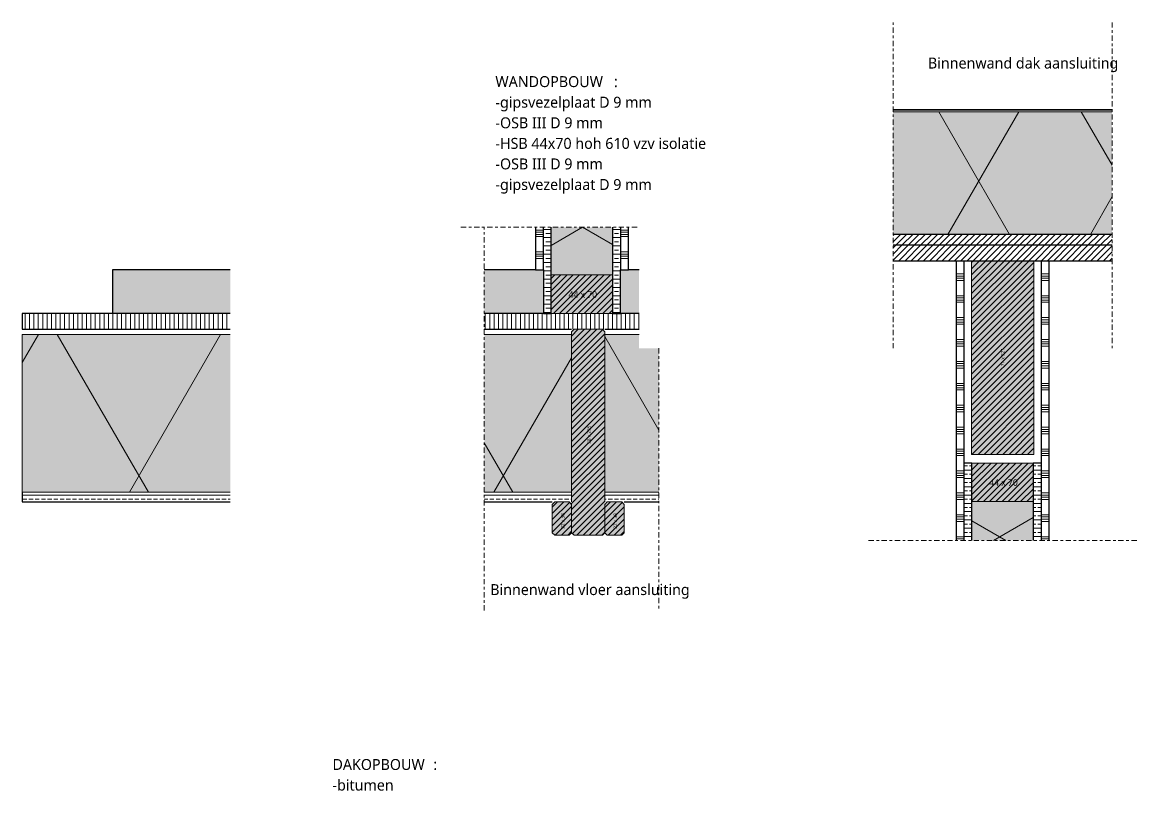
# Model space of a CAD drawing. Header units: millimetres. Extents: x 2927 to 18500, y -7154 to 6447.
# Drawn here: x 4392 to 5663, y -4497 to -3620 of the extents above; entities that cross this region are included whole.
import ezdxf

# ---------------------------------------------------------------- set-up
doc = ezdxf.new("R2010")
doc.units = ezdxf.units.MM
doc.linetypes.add('MV_center', pattern=[15, 6, -3, 3, -3])
for name, color, linetype, lineweight in [('A-ANNO-NOTE', 131, 'Continuous', 18), ('A-DETL', 90, 'Continuous', 13), ('A-DETL-GENF', 92, 'Continuous', 18), ('A-DETL-MEDM', 33, 'Continuous', 18), ('G-ANNO-TEXT', 231, 'Continuous', 13)]:
    doc.layers.add(name, color=color, linetype=linetype, lineweight=lineweight)
doc.styles.add('Segoe UI', font='segoeui.ttf', dxfattribs={"height": 7.5})
doc.styles.add('Segoe UI_1', font='segoeui.ttf', dxfattribs={"height": 4})
doc.styles.add('Segoe UI_3', font='segoeui.ttf', dxfattribs={"height": 12.5})
doc.styles.add('Segoe UI_B', font='segoeui.ttf', dxfattribs={"height": 12.5})
pattern_1 = [(0, (0, 0), (0, 9.476), []), (0, (0, 4.738), (0, 9.476), [4.738, -2.369])]
pattern_2 = [(60, (32.3, 205.2), (-58.89, 34), []), (120, (32.3, 205.2), (-58.89, -34), [])]
pattern_3 = [(0, (0, 10), (0, 25), []), (0, (0, 12.5), (0, 25), []), (0, (0, 15), (0, 25), []), (0, (0, 17.5), (0, 25), [])]
pattern_4 = [(45, (0, 0), (-3.535534, 3.535534), [])]

# ---------------------------------------------------------------- blocks, each defined once
blk = doc.blocks.new('42 isolatie - Type 1-V224-Details Domera')
at = {"layer": 'A-DETL-GENF'}
h = blk.add_hatch(color=256, dxfattribs=at)
h.paths.add_polyline_path([(665, 0.8), (726.7, 0.8), (726.7, 165.2), (704.1, 165.2), (704.1, 180.8), (665, 180.8), (665, 49.2)])
h.paths.add_polyline_path([(627, 0.8), (627, 180.8), (527.3, 180.8), (527.3, 0.8)])
h.paths.add_polyline_path([(0.3, 0.8), (237.6, 0.8), (237.6, 180.8), (0.3, 180.8), (0.3, 49.2)])
at = {"layer": 'A-DETL-GENF', "lineweight": 13}
h = blk.add_hatch(dxfattribs=at)
h.set_pattern_fill('FP_24', color=256, style=0, pattern_type=2)
h.set_pattern_definition([(60, (-2126.39, 181.76), (-155.885, 90), []), (120, (-2126.39, 181.76), (-155.885, -90), [])])
h.paths.add_polyline_path([(665, 0.8), (726.7, 0.8), (726.7, 165.2), (704.1, 165.2), (704.1, 180.8), (665, 180.8), (665, 49.2)])
h.paths.add_polyline_path([(627, 0.8), (627, 180.8), (527.3, 180.8), (527.3, 0.8)])
h.paths.add_polyline_path([(0.3, 0.8), (237.6, 0.8), (237.6, 180.8), (0.3, 180.8), (0.3, 49.2)])
at = {"layer": 'A-DETL-GENF'}
for p, q in [((237.6, 180.8), (0.3, 180.8)), ((0.3, 180.8), (0.3, 0.8)), ((237.6, 180.8), (0.3, 180.8)), ((0.3, 180.8), (0.3, 0.8)), ((627, 180.8), (527.3, 180.8)), ((627, 180.8), (527.3, 180.8)), ((704.1, 180.8), (665, 180.8)), ((704.1, 180.8), (665, 180.8)), ((0.3, 0.8), (237.6, 0.8)), ((0.3, 0.8), (237.6, 0.8)), ((527.3, 0.8), (627, 0.8)), ((527.3, 0.8), (627, 0.8)), ((665, 0.8), (726.7, 0.8)), ((665, 0.8), (726.7, 0.8))]:
    blk.add_line(p, q, dxfattribs=at)
blk = doc.blocks.new('00 hout_rechthoekig_sls - SLS 38x235-V225-Details Domera')
at = {"layer": 'A-DETL-GENF'}
blk.add_hatch(color=256, dxfattribs=at).paths.add_polyline_path([(235, -35.2), (235, -2.8), (232.2, 0), (2.8, 0), (0, -2.8), (0, -35.2), (2.8, -38), (232.2, -38)])
at = {"layer": 'A-DETL-MEDM', "lineweight": 13}
h = blk.add_hatch(dxfattribs=at)
h.set_pattern_fill('FP_279', color=256, style=0, pattern_type=2)
h.set_pattern_definition([(135, (-3970.831, -5056.398), (-3.535534, -3.535534), [])])
h.paths.add_polyline_path([(235, -35.2), (235, -2.8), (232.2, 0), (2.8, 0), (0, -2.8), (0, -35.2), (2.8, -38), (232.2, -38)])
at = {"layer": 'A-DETL-MEDM'}
for p, q in [((0, -2.8), (2.8, 0)), ((2.8, 0), (0, -2.8)), ((2.8, 0), (197, 0)), ((232.2, 0), (235, -2.8)), ((0, -2.8), (0, -35.2)), ((232.2, 0), (235, -2.8)), ((235, -35.2), (235, -2.8)), ((2.8, -38), (0, -35.2)), ((0, -35.2), (2.8, -38)), ((2.8, -38), (197, -38)), ((235, -35.2), (232.2, -38)), ((232.2, -38), (235, -35.2))]:
    blk.add_line(p, q, dxfattribs=at)
blk = doc.blocks.new('00 hout_rechthoekig_sls - Vuren 22x38-V226-Details Domera')
at = {"layer": 'A-DETL-GENF'}
blk.add_hatch(color=256, dxfattribs=at).paths.add_polyline_path([(38, -2.8), (35.2, 0), (2.8, 0), (0, -2.8), (0, -19.2), (2.8, -22), (35.2, -22), (38, -19.2)])
at = {"layer": 'A-DETL-MEDM', "lineweight": 13}
h = blk.add_hatch(dxfattribs=at)
h.set_pattern_fill('FP_280', color=256, style=0, pattern_type=2)
h.set_pattern_definition([(135, (-4167.831, -5018.398), (-3.535534, -3.535534), [])])
h.paths.add_polyline_path([(38, -2.8), (35.2, 0), (2.8, 0), (0, -2.8), (0, -19.2), (2.8, -22), (35.2, -22), (38, -19.2)])
at = {"layer": 'A-DETL-MEDM'}
for p, q in [((0, -2.8), (2.8, 0)), ((2.8, 0), (0, -2.8)), ((2.8, 0), (35.2, 0)), ((35.2, 0), (38, -2.8)), ((0, -2.8), (0, -19.2)), ((35.2, 0), (38, -2.8)), ((38, -19.2), (38, -2.8)), ((2.8, -22), (0, -19.2)), ((0, -19.2), (2.8, -22)), ((2.8, -22), (35.2, -22)), ((38, -19.2), (35.2, -22)), ((35.2, -22), (38, -19.2))]:
    blk.add_line(p, q, dxfattribs=at)
blk = doc.blocks.new('00 hout_rechthoekig_sls - Vuren 22x38-V227-Details Domera')
at = {"layer": 'A-DETL-GENF'}
blk.add_hatch(color=256, dxfattribs=at).paths.add_polyline_path([(38, -2.8), (35.2, 0), (2.8, 0), (0, -2.8), (0, -19.2), (2.8, -22), (35.2, -22), (38, -19.2)])
at = {"layer": 'A-DETL-MEDM', "lineweight": 13}
h = blk.add_hatch(dxfattribs=at)
h.set_pattern_fill('FP_281', color=256, style=0, pattern_type=2)
h.set_pattern_definition([(135, (-4167.831, -5078.398), (-3.535534, -3.535534), [])])
h.paths.add_polyline_path([(38, -2.8), (35.2, 0), (2.8, 0), (0, -2.8), (0, -19.2), (2.8, -22), (35.2, -22), (38, -19.2)])
at = {"layer": 'A-DETL-MEDM'}
for p, q in [((0, -2.8), (2.8, 0)), ((2.8, 0), (0, -2.8)), ((2.8, 0), (35.2, 0)), ((35.2, 0), (38, -2.8)), ((0, -2.8), (0, -19.2)), ((35.2, 0), (38, -2.8)), ((38, -19.2), (38, -2.8)), ((2.8, -22), (0, -19.2)), ((0, -19.2), (2.8, -22)), ((2.8, -22), (35.2, -22)), ((38, -19.2), (35.2, -22)), ((35.2, -22), (38, -19.2))]:
    blk.add_line(p, q, dxfattribs=at)
blk = doc.blocks.new('NLRS_00_DI_maskeer - Type 1-4234773-Details Domera')
at = {"layer": 'A-DETL-GENF', "linetype": 'MV_center'}
blk.add_line((339, 0), (-98.5, 0), dxfattribs=at)
blk = doc.blocks.new('NLRS_00_DI_maskeer - Type 1-4234772-Details Domera')
at = {"layer": 'A-DETL-GENF', "linetype": 'MV_center'}
blk.add_line((39.6, 0), (339, 0), dxfattribs=at)
blk = doc.blocks.new('00 hout_rechthoekig_sls - Vuren 44x70-3218189-Details Domera')
at = {"layer": 'A-DETL-GENF', "lineweight": 13}
blk.add_hatch(color=256, dxfattribs=at).paths.add_polyline_path([(70, -44), (70, 0), (0, 0), (0, -44)])
at = {"layer": 'A-DETL-MEDM', "lineweight": 13}
h = blk.add_hatch(dxfattribs=at)
h.set_pattern_fill('FP_282', color=256, style=0, pattern_type=2)
h.set_pattern_definition([(45, (-4995.206, 3908.831), (-3.535534, 3.535534), [])])
h.paths.add_polyline_path([(70, -44), (70, 0), (0, 0), (0, -44)])
at = {"layer": 'A-DETL-MEDM'}
for p, q in [((0, 0), (70, 0)), ((0, -44), (0, 0)), ((70, 0), (70, -44)), ((70, 0), (70, -44)), ((70, 0), (70, -44)), ((70, -44), (0, -44)), ((70, -44), (0, -44))]:
    blk.add_line(p, q, dxfattribs=at)
blk = doc.blocks.new('42 isolatie - Type 1-3771853-Details Domera')
at = {"layer": 'A-DETL-GENF'}
blk.add_hatch(color=256, dxfattribs=at).paths.add_polyline_path([(0.3, 0.8), (54.8, 0.8), (54.8, 70.8), (0.3, 70.8)])
at = {"layer": 'A-DETL-GENF', "lineweight": 13}
h = blk.add_hatch(dxfattribs=at)
h.set_pattern_fill('FP_63', color=256, style=0, pattern_type=2)
h.set_pattern_definition(pattern_2)
h.paths.add_polyline_path([(0.3, 0.8), (54.8, 0.8), (54.8, 70.8), (0.3, 70.8)])
at = {"layer": 'A-DETL-GENF'}
for p, q in [((54.8, 70.8), (0.3, 70.8)), ((0.3, 70.8), (0.3, 0.8)), ((0.3, 70.8), (0.3, 0.8)), ((0.3, 0.8), (54.8, 0.8))]:
    blk.add_line(p, q, dxfattribs=at)
blk = doc.blocks.new('00 hout_rechthoekig_sls - Vuren 44x70-V228-Details Domera')
at = {"layer": 'A-DETL-GENF', "lineweight": 13}
blk.add_hatch(color=256, dxfattribs=at).paths.add_polyline_path([(70, -44), (70, 0), (0, 0), (0, -44)])
at = {"layer": 'A-DETL-MEDM', "lineweight": 13}
h = blk.add_hatch(dxfattribs=at)
h.set_pattern_fill('FP_283', color=256, style=0, pattern_type=2)
h.set_pattern_definition([(45, (-5475.206, 4123.456), (-3.535534, 3.535534), [])])
h.paths.add_polyline_path([(70, -44), (70, 0), (0, 0), (0, -44)])
at = {"layer": 'A-DETL-MEDM'}
for p, q in [((0, 0), (70, 0)), ((0, -44), (0, 0)), ((70, 0), (70, -44)), ((70, 0), (70, -44)), ((70, 0), (70, -44)), ((70, -44), (0, -44)), ((70, -44), (0, -44))]:
    blk.add_line(p, q, dxfattribs=at)
blk = doc.blocks.new('42 isolatie - Type 1-3771919-Details Domera')
at = {"layer": 'A-DETL-GENF'}
blk.add_hatch(color=256, dxfattribs=at).paths.add_polyline_path([(5.9, 0.8), (50.3, 0.8), (50.3, 70.8), (5.9, 70.8)])
at = {"layer": 'A-DETL-GENF', "lineweight": 13}
h = blk.add_hatch(dxfattribs=at)
h.set_pattern_fill('FP_63', color=256, style=0, pattern_type=2)
h.set_pattern_definition(pattern_2)
h.paths.add_polyline_path([(5.9, 0.8), (50.3, 0.8), (50.3, 70.8), (5.9, 70.8)])
at = {"layer": 'A-DETL-GENF'}
for p, q in [((50.3, 70.8), (5.9, 70.8)), ((50.3, 0.8), (50.3, 70.8)), ((50.3, 0.8), (50.3, 70.8)), ((5.9, 0.8), (50.3, 0.8))]:
    blk.add_line(p, q, dxfattribs=at)
blk = doc.blocks.new('00 hout_rechthoekig_sls - Vuren 71x221-V229-Details Domera')
at = {"layer": 'A-DETL-GENF', "lineweight": 13}
blk.add_hatch(color=256, dxfattribs=at).paths.add_polyline_path([(0, -71), (221, -71), (221, 0), (0, 0)])
at = {"layer": 'A-DETL-MEDM', "lineweight": 13}
h = blk.add_hatch(dxfattribs=at)
h.set_pattern_fill('FP_284', color=256, style=0, pattern_type=2)
h.set_pattern_definition([(315, (4113.456, 5474.706), (3.535534, 3.535534), [])])
h.paths.add_polyline_path([(0, -71), (221, -71), (221, 0), (0, 0)])
at = {"layer": 'A-DETL-MEDM'}
for p, q in [((0, 0), (221, 0)), ((0, -71), (0, 0)), ((221, 0), (221, -71)), ((221, 0), (221, -71)), ((221, 0), (221, -71)), ((221, -71), (0, -71)), ((221, -71), (0, -71))]:
    blk.add_line(p, q, dxfattribs=at)
blk = doc.blocks.new('42 isolatie - Type 1-3771795-Details Domera')
at = {"layer": 'A-DETL-GENF'}
blk.add_hatch(color=256, dxfattribs=at).paths.add_polyline_path([(323.7, 0.8), (323.7, 140.8), (73.7, 140.8), (73.7, 0.8)])
at = {"layer": 'A-DETL-GENF', "lineweight": 13}
h = blk.add_hatch(dxfattribs=at)
h.set_pattern_fill('FP_247', color=256, style=0, pattern_type=2)
h.set_pattern_definition([(60, (-857.8, 704), (-121.936, 70.4), []), (120, (-857.8, 704), (-121.936, -70.4), [])])
h.paths.add_polyline_path([(323.7, 0.8), (323.7, 140.8), (73.7, 140.8), (73.7, 0.8)])
at = {"layer": 'A-DETL-GENF'}
for p, q in [((323.7, 140.8), (73.7, 140.8)), ((323.7, 140.8), (73.7, 140.8)), ((73.7, 0.8), (323.7, 0.8))]:
    blk.add_line(p, q, dxfattribs=at)
blk = doc.blocks.new('NLRS_00_DI_maskeer - Type 1-4234783-Details Domera')
at = {"layer": 'A-DETL-GENF', "linetype": 'MV_center'}
blk.add_line((-100, 0), (103.3, 0), dxfattribs=at)
blk = doc.blocks.new('NLRS_00_DI_maskeer - Type 1-4234784-Details Domera')
at = {"layer": 'A-DETL-GENF', "linetype": 'MV_center'}
blk.add_line((-100, 0), (272, 0), dxfattribs=at)
blk = doc.blocks.new('NLRS_00_DI_maskeer - Type 1-4234785-Details Domera')
at = {"layer": 'A-DETL-GENF', "linetype": 'MV_center'}
blk.add_line((272, 0), (-100, 0), dxfattribs=at)
blk = doc.blocks.new('NLRS_00_DI_maskeer - Type 1-V240-Details Domera')
at = {"layer": 'A-DETL-GENF', "linetype": 'MV_center'}
blk.add_line((-100, 0), (206, 0), dxfattribs=at)

msp = doc.modelspace()

# ---------------------------------------------------------------- hatches: boundary and pattern name
at = {"layer": 'A-DETL-GENF', "lineweight": 13}
h = msp.add_hatch(dxfattribs=at)
h.set_pattern_fill('FP_144', color=253, style=0, pattern_type=2)
h.set_pattern_definition(pattern_3)
h.paths.add_polyline_path([(4986.2, -3902.8), (4986.2, -3854.3), (4977.2, -3854.3), (4977.2, -3902.8)])
h = msp.add_hatch(dxfattribs=at)
h.set_pattern_fill('FP_4', color=250, style=0, pattern_type=2)
h.set_pattern_definition(pattern_1)
h.paths.add_polyline_path([(4995.2, -3952.8), (4995.2, -3854.3), (4986.2, -3854.3), (4986.2, -3952.8)])
h = msp.add_hatch(dxfattribs=at)
h.set_pattern_fill('FP_4', color=250, style=0, pattern_type=2)
h.set_pattern_definition(pattern_1)
h.paths.add_polyline_path([(5074.2, -3952.8), (5074.2, -3854.3), (5065.2, -3854.3), (5065.2, -3952.8)])
h = msp.add_hatch(dxfattribs=at)
h.set_pattern_fill('FP_144', color=253, style=0, pattern_type=2)
h.set_pattern_definition(pattern_3)
h.paths.add_polyline_path([(5083.2, -3902.8), (5083.2, -3854.3), (5074.2, -3854.3), (5074.2, -3902.8)])
h = msp.add_hatch(dxfattribs=at)
h.set_pattern_fill('FP_10', color=250, style=0, pattern_type=2)
h.set_pattern_definition(pattern_4)
h.paths.add_polyline_path([(5385.2, -3874.5), (5635.2, -3874.5), (5635.2, -3862.5), (5385.2, -3862.5)])
h = msp.add_hatch(dxfattribs=at)
h.set_pattern_fill('FP_10', color=250, style=0, pattern_type=2)
h.set_pattern_definition(pattern_4)
h.paths.add_polyline_path([(5385.2, -3892.5), (5635.2, -3892.5), (5635.2, -3874.5), (5385.2, -3874.5)])
at = {"layer": 'A-DETL-GENF'}
h = msp.add_hatch(color=9, dxfattribs=at)
h.paths.add_polyline_path([(5074.2, -3952.8), (5095.5, -3952.8), (5095.5, -3902.8), (5074.2, -3902.8), (5074.2, -3908.8)])
h.paths.add_polyline_path([(4986.2, -3952.8), (4986.2, -3902.8), (4918.7, -3902.8), (4918.7, -3952.8)])
h.paths.add_polyline_path([(4494.7, -3952.8), (4629, -3952.8), (4629, -3902.8), (4494.7, -3902.8)])
at = {"layer": 'A-DETL-GENF', "lineweight": 13}
h = msp.add_hatch(dxfattribs=at)
h.set_pattern_fill('FP_144', color=253, style=0, pattern_type=2)
h.set_pattern_definition(pattern_3)
h.paths.add_polyline_path([(5466.2, -4211.8), (5466.2, -3892.5), (5457.2, -3892.5), (5457.2, -4211.8)])
h = msp.add_hatch(dxfattribs=at)
h.set_pattern_fill('FP_144', color=253, style=0, pattern_type=2)
h.set_pattern_definition(pattern_3)
h.paths.add_polyline_path([(5563.2, -4211.8), (5563.2, -3892.5), (5554.2, -3892.5), (5554.2, -4211.8)])
h = msp.add_hatch(dxfattribs=at)
h.set_pattern_fill('FP_64', color=253, style=0, pattern_type=2)
h.set_pattern_definition([(90, (0, 0), (-5, 3e-16), [])])
h.paths.add_polyline_path([(4629, -3970.8), (4629, -3952.8), (4391.7, -3952.8), (4391.7, -3970.8)])
h.paths.add_polyline_path([(5021.2, -3970.8), (5095.5, -3970.8), (5095.5, -3952.8), (4918.7, -3952.8), (4918.7, -3970.8), (5018.4, -3970.8)])
h = msp.add_hatch(dxfattribs=at)
h.set_pattern_fill('FP_4', color=250, style=0, pattern_type=2)
h.set_pattern_definition(pattern_1)
h.paths.add_polyline_path([(5475.2, -4211.8), (5475.2, -4123.5), (5466.2, -4123.5), (5466.2, -4211.8)])
h = msp.add_hatch(dxfattribs=at)
h.set_pattern_fill('FP_4', color=250, style=0, pattern_type=2)
h.set_pattern_definition(pattern_1)
h.paths.add_polyline_path([(5554.2, -4211.8), (5554.2, -4123.5), (5545.2, -4123.5), (5545.2, -4211.8)])
h = msp.add_hatch(dxfattribs=at)
h.set_pattern_fill('FP_4', color=250, style=0, pattern_type=2)
h.set_pattern_definition(pattern_1)
h.paths.add_polyline_path([(4629, -4167.8), (4629, -4156.8), (4391.7, -4156.8), (4391.7, -4167.8)])
h.paths.add_polyline_path([(5075.6, -4167.8), (5118.1, -4167.8), (5118.1, -4156.8), (5056.4, -4156.8), (5056.4, -4167.8), (5059.2, -4167.8)])
h.paths.add_polyline_path([(4996.4, -4167.8), (5018.4, -4167.8), (5018.4, -4156.8), (4918.7, -4156.8), (4918.7, -4167.8)])

# ---------------------------------------------------------------- linework, layer by layer
at = {"layer": 'A-DETL', "lineweight": 35}
msp.add_line((5635.2, -3720.4), (5385.2, -3720.4), dxfattribs=at)
at = {"layer": 'A-DETL', "lineweight": 25}
for p, q in [((4977.2, -3854.3), (4977.2, -3902.8)), ((4986.2, -3902.8), (4986.2, -3854.3)), ((4995.2, -3952.8), (4995.2, -3854.3)), ((5065.2, -3854.3), (5065.2, -3952.8)), ((5074.2, -3854.3), (5074.2, -3902.8)), ((5083.2, -3902.8), (5083.2, -3854.3)), ((5635.2, -3862.5), (5385.2, -3862.5)), ((5385.2, -3874.5), (5635.2, -3874.5)), ((4629, -3902.8), (4494.7, -3902.8)), ((4494.7, -3902.8), (4494.7, -3952.8)), ((4977.2, -3902.8), (4918.7, -3902.8)), ((4977.2, -3902.8), (4986.2, -3902.8)), ((4986.2, -3902.8), (4986.2, -3952.8)), ((5074.2, -3952.8), (5074.2, -3902.8)), ((5074.2, -3902.8), (5083.2, -3902.8)), ((5095.5, -3902.8), (5083.2, -3902.8)), ((5385.2, -3892.5), (5635.2, -3892.5)), ((5457.2, -3892.5), (5457.2, -4211.8)), ((5466.2, -4211.8), (5466.2, -3892.5)), ((5554.2, -3892.5), (5554.2, -4211.8)), ((5563.2, -4211.8), (5563.2, -3892.5)), ((4629, -3952.8), (4391.7, -3952.8)), ((4391.7, -3952.8), (4391.7, -3970.8)), ((4986.2, -3952.8), (4918.7, -3952.8)), ((4986.2, -3952.8), (4995.2, -3952.8)), ((5065.2, -3952.8), (5074.2, -3952.8)), ((5095.5, -3952.8), (5074.2, -3952.8)), ((4391.7, -3970.8), (4629, -3970.8)), ((4918.7, -3970.8), (5018.4, -3970.8)), ((5056.4, -3970.8), (5095.5, -3970.8)), ((5475.2, -4123.5), (5466.2, -4123.5)), ((5475.2, -4211.8), (5475.2, -4123.5)), ((5554.2, -4123.5), (5545.2, -4123.5)), ((5545.2, -4123.5), (5545.2, -4211.8)), ((4391.7, -4156.8), (4391.7, -4167.8)), ((4391.7, -4167.8), (4629, -4167.8)), ((4918.7, -4167.8), (4996.4, -4167.8)), ((5078.4, -4167.8), (5118.1, -4167.8))]:
    msp.add_line(p, q, dxfattribs=at)

# ---------------------------------------------------------------- block references
at = {"layer": 'A-DETL-GENF', "linetype": 'MV_center'}
for name, p, rotation in [('NLRS_00_DI_maskeer - Type 1-4234784-Details Domera', (5385.2, -3892.5), 89.99999999999991), ('NLRS_00_DI_maskeer - Type 1-4234785-Details Domera', (5635.2, -3892.5), 90.00000000000007), ('NLRS_00_DI_maskeer - Type 1-4234773-Details Domera', (4918.7, -3952.8), 269.9999999999999), ('NLRS_00_DI_maskeer - Type 1-4234772-Details Domera', (5118.1, -3952.8), 270.0000000000001), ('NLRS_00_DI_maskeer - Type 1-V240-Details Domera', (5563.2, -4211.8), 180)]:
    msp.add_blockref(name, p, dxfattribs=dict(at, rotation=rotation))
at = {"layer": 'A-DETL-GENF'}
for name, p in [('42 isolatie - Type 1-3771795-Details Domera', (5311.5, -3863.3)), ('42 isolatie - Type 1-V224-Details Domera', (4391.4, -4157.6))]:
    msp.add_blockref(name, p, dxfattribs=at)
at = {"layer": 'A-DETL-GENF', "linetype": 'MV_center'}
msp.add_blockref('NLRS_00_DI_maskeer - Type 1-4234783-Details Domera', (4992.2, -3854.3), dxfattribs=at)
at = {"layer": 'A-DETL-GENF', "rotation": 89.99999999999991}
for name, p in [('42 isolatie - Type 1-3771853-Details Domera', (5066, -3909.1)), ('42 isolatie - Type 1-3771919-Details Domera', (5546, -4217.7))]:
    msp.add_blockref(name, p, dxfattribs=at)
at = {"layer": 'A-DETL-MEDM', "lineweight": 13, "rotation": 89.99999999999991}
msp.add_blockref('00 hout_rechthoekig_sls - Vuren 71x221-V229-Details Domera', (5474.7, -4113.5), dxfattribs=at)
at = {"layer": 'A-DETL-MEDM', "lineweight": 13}
for name, p in [('00 hout_rechthoekig_sls - Vuren 44x70-3218189-Details Domera', (4995.2, -3908.8)), ('00 hout_rechthoekig_sls - Vuren 44x70-V228-Details Domera', (5475.2, -4123.5))]:
    msp.add_blockref(name, p, dxfattribs=at)
at = {"layer": 'A-DETL-MEDM', "rotation": 269.9999999999998}
for name, p in [('00 hout_rechthoekig_sls - SLS 38x235-V225-Details Domera', (5056.4, -3970.8)), ('00 hout_rechthoekig_sls - Vuren 22x38-V226-Details Domera', (5018.4, -4167.8)), ('00 hout_rechthoekig_sls - Vuren 22x38-V227-Details Domera', (5078.4, -4167.8))]:
    msp.add_blockref(name, p, dxfattribs=at)

# ---------------------------------------------------------------- texts
at = {"layer": 'A-ANNO-NOTE', "lineweight": 13, "char_height": 7.5, "width": 40.485, "attachment_point": 1, "style": 'Segoe UI'}
for insert in [(5014.9, -3927.4), (5494.9, -4142)]:
    msp.add_mtext('44 x 70', dxfattribs=dict(at, insert=insert))
at = {"layer": 'A-ANNO-NOTE', "lineweight": 13, "char_height": 4, "attachment_point": 1, "rotation": 90, "style": 'Segoe UI_1'}
for s, insert, width in [('71 x 221', (5508.3, -4012.9), 27.658), ('38 x 235', (5036.3, -4101.5), 27.658), ('22 x 38', (5006.3, -4198.4), 23.65), ('22 x 38', (5066.3, -4198.4), 23.65)]:
    msp.add_mtext(s, dxfattribs=dict(at, insert=insert, width=width))
at = {"layer": 'G-ANNO-TEXT', "color": 7, "char_height": 12.5, "attachment_point": 1}
for s, insert, width, style in [('Binnenwand dak aansluiting', (5425, -3660.7), 262.553, 'Segoe UI_3'), ('WANDOPBOUW', (4931.5, -3681.9), 163.945, 'Segoe UI_B'), (':', (5066.8, -3681.9), 4.409, 'Segoe UI_3'), ('-gipsvezelplaat D 9 mm', (4931.5, -3705.4), 222.468, 'Segoe UI_3'), ('-OSB III D 9 mm', (4931.5, -3728.9), 151.92, 'Segoe UI_3'), ('-HSB 44x70 hoh 610 vzv isolatie', (4931.5, -3752.4), 300.232, 'Segoe UI_3'), ('-OSB III D 9 mm', (4931.5, -3775.8), 151.92, 'Segoe UI_3'), ('-gipsvezelplaat D 9 mm', (4931.5, -3799.3), 222.468, 'Segoe UI_3'), ('Binnenwand vloer aansluiting', (4925.6, -4261.6), 274.979, 'Segoe UI_3'), ('DAKOPBOUW', (4745.6, -4461.2), 139.494, 'Segoe UI_B'), (':', (4860.7, -4461.2), 4.409, 'Segoe UI_3'), ('-bitumen', (4745.6, -4484.7), 86.983, 'Segoe UI_3')]:
    msp.add_mtext(s, dxfattribs=dict(at, insert=insert, width=width, style=style))

doc.saveas('drawing.dxf')
